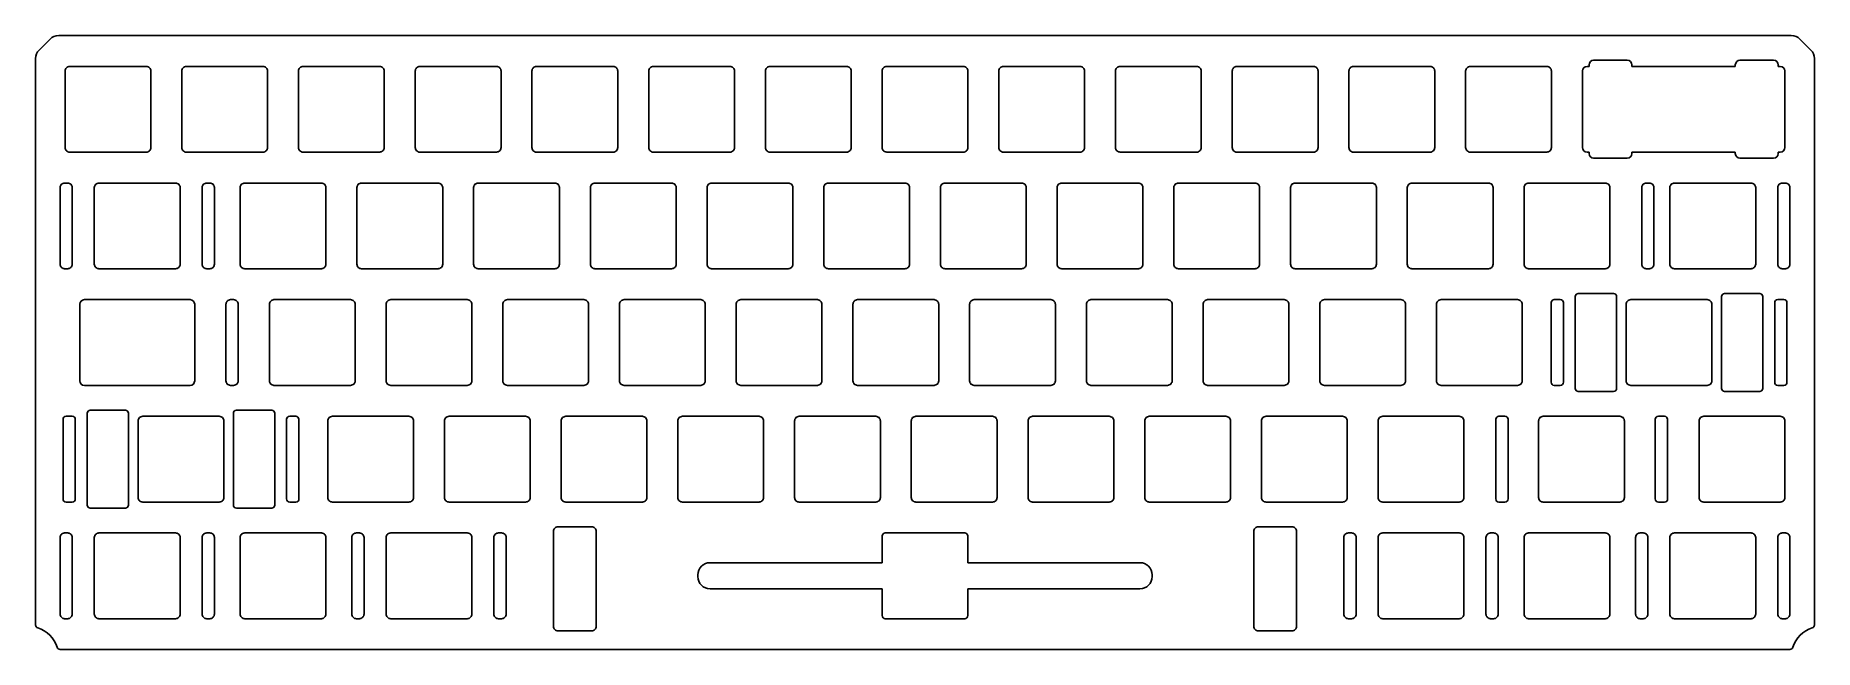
# Model space of a CAD drawing. Header units: millimetres. Extents: x -2 to 288, y -98 to 3.
import ezdxf

# ---------------------------------------------------------------- set-up
doc = ezdxf.new("R2010")
doc.units = ezdxf.units.MM
doc.layers.get('0').update_dxf_attribs({"linetype": 'CONTINUOUS'})

msp = doc.modelspace()

# ---------------------------------------------------------------- linework, layer by layer
for p, q in [((250.93, -2.53), (251.26, -2.53)), ((251.26, -2.53), (251.26, -2.28)), ((252.01, -1.53), (257.51, -1.53)), ((258.26, -2.28), (258.26, -2.53)), ((258.26, -2.53), (275.14, -2.53)), ((275.14, -2.53), (275.14, -2.28)), ((275.89, -1.53), (281.39, -1.53)), ((282.14, -2.28), (282.14, -2.53)), ((282.14, -2.53), (282.48, -2.53)), ((250.18, -15.78), (250.18, -3.28)), ((250.18, -3.28), (250.18, -15.78)), ((283.23, -15.78), (283.23, -3.28)), ((283.23, -3.28), (283.23, -15.78)), ((250.93, -16.53), (251.26, -16.53)), ((251.26, -16.53), (251.26, -16.77)), ((258.26, -16.77), (258.26, -16.53)), ((258.26, -16.53), (275.14, -16.53)), ((275.14, -16.53), (275.14, -16.77)), ((282.14, -16.77), (282.14, -16.53)), ((282.14, -16.53), (282.48, -16.53)), ((252.01, -17.52), (257.51, -17.52)), ((275.89, -17.52), (281.39, -17.52)), ((5.66, -40.63), (22.92, -40.63)), ((4.91, -41.38), (4.91, -53.88)), ((23.67, -41.38), (23.67, -53.88)), ((5.66, -54.62), (22.92, -54.62))]:
    msp.add_line(p, q)
for points in [[(287.46, 0.14), (285.69, 1.91, 0.198912), (284.28, 2.5), (1.47, 2.5, 0.198912), (0.06, 1.91), (-1.71, 0.14, 0.198912), (-2.3, -1.27), (-2.3, -93.76, 0.330117), (-1.95, -94.23, -0.25003), (1.22, -97.4, 0.330117), (1.69, -97.75), (284.06, -97.75, 0.330117), (284.53, -97.4, -0.25003), (287.7, -94.23, 0.330117), (288.05, -93.76), (288.05, -1.27, 0.198912)], [(16.53, -15.78, -0.414214), (15.78, -16.53), (3.28, -16.53, -0.414214), (2.52, -15.78), (2.52, -3.28, -0.414214), (3.28, -2.53), (15.78, -2.53, -0.414214), (16.53, -3.28)], [(34.83, -16.53), (22.32, -16.53, -0.414214), (21.57, -15.78), (21.57, -3.28, -0.414214), (22.32, -2.53), (34.83, -2.53, -0.414214), (35.58, -3.28), (35.58, -15.78, -0.414214)], [(54.62, -15.78), (54.62, -3.28, 0.414214), (53.88, -2.53), (41.38, -2.53, 0.414214), (40.62, -3.28), (40.62, -15.78, 0.414214), (41.38, -16.53), (53.88, -16.53, 0.414214)], [(60.43, -16.53, -0.414214), (59.68, -15.78), (59.68, -3.28, -0.414214), (60.43, -2.53), (72.93, -2.53, -0.414214), (73.67, -3.28), (73.67, -15.78, -0.414214), (72.93, -16.53)], [(91.97, -2.53), (79.47, -2.53, 0.414214), (78.72, -3.28), (78.72, -15.78, 0.414214), (79.47, -16.53), (91.97, -16.53, 0.414214), (92.72, -15.78), (92.72, -3.28, 0.414214)], [(97.78, -15.78), (97.78, -3.28, -0.414214), (98.53, -2.53), (111.03, -2.53, -0.414214), (111.78, -3.28), (111.78, -15.78, -0.414214), (111.03, -16.53), (98.53, -16.53, -0.414214)], [(116.83, -3.28, -0.414214), (117.58, -2.53), (130.07, -2.53, -0.414214), (130.82, -3.28), (130.82, -15.78, -0.414214), (130.07, -16.53), (117.58, -16.53, -0.414214), (116.83, -15.78)], [(149.12, -2.53), (136.62, -2.53, 0.414214), (135.88, -3.28), (135.88, -15.78, 0.414214), (136.62, -16.53), (149.12, -16.53, 0.414214), (149.87, -15.78), (149.87, -3.28, 0.414214)], [(168.93, -15.78), (168.93, -3.28, 0.414214), (168.18, -2.53), (155.68, -2.53, 0.414214), (154.93, -3.28), (154.93, -15.78, 0.414214), (155.68, -16.53), (168.18, -16.53, 0.414214)], [(174.72, -16.53, -0.414214), (173.98, -15.78), (173.98, -3.28, -0.414214), (174.72, -2.53), (187.22, -2.53, -0.414214), (187.97, -3.28), (187.97, -15.78, -0.414214), (187.22, -16.53)], [(193.03, -15.78), (193.03, -3.28, -0.414214), (193.78, -2.53), (206.28, -2.53, -0.414214), (207.03, -3.28), (207.03, -15.78, -0.414214), (206.28, -16.53), (193.78, -16.53, -0.414214)], [(225.32, -16.53), (212.82, -16.53, -0.414214), (212.07, -15.78), (212.07, -3.28, -0.414214), (212.82, -2.53), (225.32, -2.53, -0.414214), (226.07, -3.28), (226.07, -15.78, -0.414214)], [(245.12, -15.78), (245.12, -3.28, 0.414214), (244.38, -2.53), (231.88, -2.53, 0.414214), (231.12, -3.28), (231.12, -15.78, 0.414214), (231.88, -16.53), (244.38, -16.53, 0.414214)], [(1.69, -34.83), (1.69, -22.32, -0.414214), (2.44, -21.58), (2.94, -21.58, -0.414214), (3.69, -22.32), (3.69, -34.83, -0.414214), (2.94, -35.58), (2.44, -35.58, -0.414214)], [(21.29, -34.83), (21.29, -22.32, 0.414214), (20.54, -21.58), (8.04, -21.58, 0.414214), (7.29, -22.32), (7.29, -34.83, 0.414214), (8.04, -35.58), (20.54, -35.58, 0.414214)], [(26.14, -35.58), (25.64, -35.58, -0.414214), (24.89, -34.83), (24.89, -22.32, -0.414214), (25.64, -21.58), (26.14, -21.58, -0.414214), (26.89, -22.32), (26.89, -34.83, -0.414214)], [(45.1, -34.83), (45.1, -22.32, 0.414214), (44.35, -21.58), (31.85, -21.58, 0.414214), (31.1, -22.32), (31.1, -34.83, 0.414214), (31.85, -35.58), (44.35, -35.58, 0.414214)], [(63.4, -35.58), (50.9, -35.58, -0.414214), (50.15, -34.83), (50.15, -22.32, -0.414214), (50.9, -21.58), (63.4, -21.58, -0.414214), (64.15, -22.32), (64.15, -34.83, -0.414214)], [(82.45, -35.58), (69.95, -35.58, -0.414214), (69.2, -34.83), (69.2, -22.32, -0.414214), (69.95, -21.58), (82.45, -21.58, -0.414214), (83.2, -22.32), (83.2, -34.83, -0.414214)], [(101.5, -21.58), (89, -21.58, 0.414214), (88.25, -22.32), (88.25, -34.83, 0.414214), (89, -35.58), (101.5, -35.58, 0.414214), (102.25, -34.83), (102.25, -22.32, 0.414214)], [(120.55, -35.58), (108.05, -35.58, -0.414214), (107.3, -34.83), (107.3, -22.32, -0.414214), (108.05, -21.58), (120.55, -21.58, -0.414214), (121.3, -22.32), (121.3, -34.83, -0.414214)], [(126.35, -34.83), (126.35, -22.32, -0.414214), (127.1, -21.58), (139.6, -21.58, -0.414214), (140.35, -22.32), (140.35, -34.83, -0.414214), (139.6, -35.58), (127.1, -35.58, -0.414214)], [(159.4, -34.83), (159.4, -22.32, 0.414214), (158.65, -21.58), (146.15, -21.58, 0.414214), (145.4, -22.32), (145.4, -34.83, 0.414214), (146.15, -35.58), (158.65, -35.58, 0.414214)], [(165.2, -35.58, -0.414214), (164.45, -34.83), (164.45, -22.32, -0.414214), (165.2, -21.58), (177.7, -21.58, -0.414214), (178.45, -22.32), (178.45, -34.83, -0.414214), (177.7, -35.58)], [(196.75, -21.58), (184.25, -21.58, 0.414214), (183.5, -22.32), (183.5, -34.83, 0.414214), (184.25, -35.58), (196.75, -35.58, 0.414214), (197.5, -34.83), (197.5, -22.32, 0.414214)], [(215.8, -35.58), (203.3, -35.58, -0.414214), (202.55, -34.83), (202.55, -22.32, -0.414214), (203.3, -21.58), (215.8, -21.58, -0.414214), (216.55, -22.32), (216.55, -34.83, -0.414214)], [(234.85, -21.58), (222.35, -21.58, 0.414214), (221.6, -22.32), (221.6, -34.83, 0.414214), (222.35, -35.58), (234.85, -35.58, 0.414214), (235.6, -34.83), (235.6, -22.32, 0.414214)], [(253.9, -21.58, -0.414214), (254.65, -22.32), (254.65, -34.83, -0.414214), (253.9, -35.58), (241.4, -35.58, -0.414214), (240.65, -34.83), (240.65, -22.32, -0.414214), (241.4, -21.58)], [(259.86, -34.83), (259.86, -22.32, -0.414214), (260.61, -21.58), (261.11, -21.58, -0.414214), (261.86, -22.32), (261.86, -34.83, -0.414214), (261.11, -35.58), (260.61, -35.58, -0.414214)], [(277.71, -21.58), (265.21, -21.58, 0.414214), (264.46, -22.32), (264.46, -34.83, 0.414214), (265.21, -35.58), (277.71, -35.58, 0.414214), (278.46, -34.83), (278.46, -22.32, 0.414214)], [(284.06, -34.83, -0.414214), (283.31, -35.58), (282.81, -35.58, -0.414214), (282.06, -34.83), (282.06, -22.32, -0.414214), (282.81, -21.58), (283.31, -21.58, -0.414214), (284.06, -22.32)], [(30.77, -53.88, -0.414214), (30.02, -54.62), (29.52, -54.62, -0.414214), (28.77, -53.88), (28.77, -41.38, -0.414214), (29.52, -40.63), (30.02, -40.63, -0.414214), (30.77, -41.38)], [(36.61, -54.62, -0.414214), (35.86, -53.88), (35.86, -41.38, -0.414214), (36.61, -40.63), (49.11, -40.63, -0.414214), (49.86, -41.38), (49.86, -53.88, -0.414214), (49.11, -54.62)], [(68.16, -54.62), (55.66, -54.62, -0.414214), (54.91, -53.88), (54.91, -41.38, -0.414214), (55.66, -40.63), (68.16, -40.63, -0.414214), (68.91, -41.38), (68.91, -53.88, -0.414214)], [(73.96, -41.38, -0.414214), (74.71, -40.63), (87.21, -40.63, -0.414214), (87.96, -41.38), (87.96, -53.88, -0.414214), (87.21, -54.62), (74.71, -54.62, -0.414214), (73.96, -53.88)], [(93.76, -54.62, -0.414214), (93.01, -53.88), (93.01, -41.38, -0.414214), (93.76, -40.63), (106.26, -40.63, -0.414214), (107.01, -41.38), (107.01, -53.88, -0.414214), (106.26, -54.62)], [(126.06, -53.88, -0.414214), (125.31, -54.62), (112.81, -54.62, -0.414214), (112.06, -53.88), (112.06, -41.38, -0.414214), (112.81, -40.63), (125.31, -40.63, -0.414214), (126.06, -41.38)], [(144.36, -40.63), (131.86, -40.63, 0.414214), (131.11, -41.38), (131.11, -53.88, 0.414214), (131.86, -54.62), (144.36, -54.62, 0.414214), (145.11, -53.88), (145.11, -41.38, 0.414214)], [(163.41, -40.63), (150.91, -40.63, 0.414214), (150.16, -41.38), (150.16, -53.88, 0.414214), (150.91, -54.62), (163.41, -54.62, 0.414214), (164.16, -53.88), (164.16, -41.38, 0.414214)], [(182.46, -40.63), (169.96, -40.63, 0.414214), (169.21, -41.38), (169.21, -53.88, 0.414214), (169.96, -54.62), (182.46, -54.62, 0.414214), (183.21, -53.88), (183.21, -41.38, 0.414214)], [(188.26, -41.38, -0.414214), (189.01, -40.63), (201.51, -40.63, -0.414214), (202.26, -41.38), (202.26, -53.88, -0.414214), (201.51, -54.62), (189.01, -54.62, -0.414214), (188.26, -53.88)], [(220.56, -40.63, -0.414214), (221.31, -41.38), (221.31, -53.88, -0.414214), (220.56, -54.62), (208.06, -54.62, -0.414214), (207.31, -53.88), (207.31, -41.38, -0.414214), (208.06, -40.63)], [(239.61, -40.63), (227.11, -40.63, 0.414214), (226.36, -41.38), (226.36, -53.88, 0.414214), (227.11, -54.62), (239.61, -54.62, 0.414214), (240.36, -53.88), (240.36, -41.38, 0.414214)], [(245.57, -40.63), (246.57, -40.63, -0.414214), (247.07, -41.12), (247.07, -54.12, -0.414214), (246.57, -54.62), (245.57, -54.62, -0.414214), (245.07, -54.12), (245.07, -41.12, -0.414214)], [(249.01, -55.12), (249.01, -40.12, -0.414214), (249.51, -39.62), (255.26, -39.62, -0.414214), (255.76, -40.12), (255.76, -55.12, -0.414214), (255.26, -55.62), (249.51, -55.62, -0.414214)], [(271.32, -53.88), (271.32, -41.38, 0.414214), (270.57, -40.63), (258.07, -40.63, 0.414214), (257.32, -41.38), (257.32, -53.88, 0.414214), (258.07, -54.62), (270.57, -54.62, 0.414214)], [(272.88, -55.12), (272.88, -40.12, -0.414214), (273.38, -39.62), (279.13, -39.62, -0.414214), (279.63, -40.12), (279.63, -55.12, -0.414214), (279.13, -55.62), (273.38, -55.62, -0.414214)], [(283.07, -54.62), (282.07, -54.62, -0.414214), (281.57, -54.12), (281.57, -41.12, -0.414214), (282.07, -40.63), (283.07, -40.63, -0.414214), (283.57, -41.12), (283.57, -54.12, -0.414214)], [(2.68, -59.68), (3.68, -59.68, -0.414214), (4.18, -60.17), (4.18, -73.17, -0.414214), (3.68, -73.68), (2.68, -73.68, -0.414214), (2.18, -73.17), (2.18, -60.17, -0.414214)], [(6.62, -58.67), (12.37, -58.67, -0.414214), (12.87, -59.18), (12.87, -74.17, -0.414214), (12.37, -74.67), (6.62, -74.67, -0.414214), (6.12, -74.17), (6.12, -59.18, -0.414214)], [(15.18, -73.68, -0.414214), (14.43, -72.93), (14.43, -60.43, -0.414214), (15.18, -59.68), (27.68, -59.68, -0.414214), (28.43, -60.43), (28.43, -72.93, -0.414214), (27.68, -73.68)], [(36.24, -74.67), (30.49, -74.67, -0.414214), (29.99, -74.17), (29.99, -59.18, -0.414214), (30.49, -58.67), (36.24, -58.67, -0.414214), (36.74, -59.18), (36.74, -74.17, -0.414214)], [(40.18, -73.68), (39.18, -73.68, -0.414214), (38.68, -73.17), (38.68, -60.17, -0.414214), (39.18, -59.68), (40.18, -59.68, -0.414214), (40.68, -60.17), (40.68, -73.17, -0.414214)], [(58.64, -73.68), (46.14, -73.68, -0.414214), (45.39, -72.93), (45.39, -60.43, -0.414214), (46.14, -59.68), (58.64, -59.68, -0.414214), (59.39, -60.43), (59.39, -72.93, -0.414214)], [(64.44, -72.93), (64.44, -60.43, -0.414214), (65.19, -59.68), (77.69, -59.68, -0.414214), (78.44, -60.43), (78.44, -72.93, -0.414214), (77.69, -73.68), (65.19, -73.68, -0.414214)], [(97.49, -72.93), (97.49, -60.43, 0.414214), (96.74, -59.68), (84.24, -59.68, 0.414214), (83.49, -60.43), (83.49, -72.93, 0.414214), (84.24, -73.68), (96.74, -73.68, 0.414214)], [(103.29, -73.68, -0.414214), (102.54, -72.93), (102.54, -60.43, -0.414214), (103.29, -59.68), (115.79, -59.68, -0.414214), (116.54, -60.43), (116.54, -72.93, -0.414214), (115.79, -73.68)], [(134.84, -59.68), (122.34, -59.68, 0.414214), (121.59, -60.43), (121.59, -72.93, 0.414214), (122.34, -73.68), (134.84, -73.68, 0.414214), (135.59, -72.93), (135.59, -60.43, 0.414214)], [(153.89, -73.68), (141.39, -73.68, -0.414214), (140.64, -72.93), (140.64, -60.43, -0.414214), (141.39, -59.68), (153.89, -59.68, -0.414214), (154.64, -60.43), (154.64, -72.93, -0.414214)], [(172.94, -73.68), (160.44, -73.68, -0.414214), (159.69, -72.93), (159.69, -60.43, -0.414214), (160.44, -59.68), (172.94, -59.68, -0.414214), (173.69, -60.43), (173.69, -72.93, -0.414214)], [(191.99, -59.68, -0.414214), (192.74, -60.43), (192.74, -72.93, -0.414214), (191.99, -73.68), (179.49, -73.68, -0.414214), (178.74, -72.93), (178.74, -60.43, -0.414214), (179.49, -59.68)], [(211.04, -59.68), (198.54, -59.68, 0.414214), (197.79, -60.43), (197.79, -72.93, 0.414214), (198.54, -73.68), (211.04, -73.68, 0.414214), (211.79, -72.93), (211.79, -60.43, 0.414214)], [(230.84, -72.93, -0.414214), (230.09, -73.68), (217.59, -73.68, -0.414214), (216.84, -72.93), (216.84, -60.43, -0.414214), (217.59, -59.68), (230.09, -59.68, -0.414214), (230.84, -60.43)], [(237.54, -73.68), (236.54, -73.68, -0.414214), (236.04, -73.17), (236.04, -60.17, -0.414214), (236.54, -59.68), (237.54, -59.68, -0.414214), (238.04, -60.17), (238.04, -73.17, -0.414214)], [(243.03, -72.93), (243.03, -60.43, -0.414214), (243.78, -59.68), (256.28, -59.68, -0.414214), (257.03, -60.43), (257.03, -72.93, -0.414214), (256.28, -73.68), (243.78, -73.68, -0.414214)], [(262.58, -59.68), (263.58, -59.68, -0.414214), (264.08, -60.17), (264.08, -73.17, -0.414214), (263.58, -73.68), (262.58, -73.68, -0.414214), (262.08, -73.17), (262.08, -60.17, -0.414214)], [(282.48, -59.68, -0.414214), (283.23, -60.43), (283.23, -72.93, -0.414214), (282.48, -73.68), (269.98, -73.68, -0.414214), (269.23, -72.93), (269.23, -60.43, -0.414214), (269.98, -59.68)], [(88.47, -77.72), (82.97, -77.72, 0.414214), (82.22, -78.47), (82.22, -93.97, 0.414214), (82.97, -94.72), (88.47, -94.72, 0.414214), (89.22, -93.97), (89.22, -78.47, 0.414214)], [(202.78, -94.72), (197.28, -94.72, -0.414214), (196.53, -93.97), (196.53, -78.47, -0.414214), (197.28, -77.72), (202.78, -77.72, -0.414214), (203.53, -78.47), (203.53, -93.97, -0.414214)], [(2.94, -92.73), (2.44, -92.73, -0.414214), (1.69, -91.97), (1.69, -79.47, -0.414214), (2.44, -78.73), (2.94, -78.73, -0.414214), (3.69, -79.47), (3.69, -91.97, -0.414214)], [(20.54, -78.73), (8.04, -78.73, 0.414214), (7.29, -79.47), (7.29, -91.97, 0.414214), (8.04, -92.73), (20.54, -92.73, 0.414214), (21.29, -91.97), (21.29, -79.47, 0.414214)], [(25.64, -92.73, -0.414214), (24.89, -91.97), (24.89, -79.47, -0.414214), (25.64, -78.73), (26.14, -78.73, -0.414214), (26.89, -79.47), (26.89, -91.97, -0.414214), (26.14, -92.73)], [(31.1, -79.47, -0.414214), (31.85, -78.73), (44.35, -78.73, -0.414214), (45.1, -79.47), (45.1, -91.97, -0.414214), (44.35, -92.73), (31.85, -92.73, -0.414214), (31.1, -91.97)], [(50.06, -92.73, -0.414214), (49.31, -91.97), (49.31, -79.47, -0.414214), (50.06, -78.73), (50.56, -78.73, -0.414214), (51.31, -79.47), (51.31, -91.97, -0.414214), (50.56, -92.73)], [(55.66, -92.73, -0.414214), (54.91, -91.97), (54.91, -79.47, -0.414214), (55.66, -78.73), (68.16, -78.73, -0.414214), (68.91, -79.47), (68.91, -91.97, -0.414214), (68.16, -92.73)], [(73.76, -78.73, -0.414214), (74.51, -79.47), (74.51, -91.97, -0.414214), (73.76, -92.73), (73.26, -92.73, -0.414214), (72.51, -91.97), (72.51, -79.47, -0.414214), (73.26, -78.73)], [(149.37, -78.73, -0.414214), (149.87, -79.22), (149.87, -83.59), (177.96, -83.59, -0.414214), (179.96, -85.59), (179.96, -85.86, -0.414214), (177.96, -87.86), (149.87, -87.86), (149.87, -92.22, -0.414214), (149.37, -92.73), (136.38, -92.73, -0.414214), (135.88, -92.22), (135.88, -87.86), (107.79, -87.86, -0.414214), (105.79, -85.86), (105.79, -85.59, -0.414214), (107.79, -83.59), (135.88, -83.59), (135.88, -79.22, -0.414214), (136.38, -78.73)], [(212.49, -78.73), (211.99, -78.73, 0.414214), (211.24, -79.47), (211.24, -91.97, 0.414214), (211.99, -92.73), (212.49, -92.73, 0.414214), (213.24, -91.97), (213.24, -79.47, 0.414214)], [(216.84, -79.47, -0.414214), (217.59, -78.73), (230.09, -78.73, -0.414214), (230.84, -79.47), (230.84, -91.97, -0.414214), (230.09, -92.73), (217.59, -92.73, -0.414214), (216.84, -91.97)], [(235.19, -92.73, -0.414214), (234.44, -91.97), (234.44, -79.47, -0.414214), (235.19, -78.73), (235.69, -78.73, -0.414214), (236.44, -79.47), (236.44, -91.97, -0.414214), (235.69, -92.73)], [(253.9, -78.73), (241.4, -78.73, 0.414214), (240.65, -79.47), (240.65, -91.97, 0.414214), (241.4, -92.73), (253.9, -92.73, 0.414214), (254.65, -91.97), (254.65, -79.47, 0.414214)], [(260.11, -78.73), (259.61, -78.73, 0.414214), (258.86, -79.47), (258.86, -91.97, 0.414214), (259.61, -92.73), (260.11, -92.73, 0.414214), (260.86, -91.97), (260.86, -79.47, 0.414214)], [(277.71, -78.73), (265.21, -78.73, 0.414214), (264.46, -79.47), (264.46, -91.97, 0.414214), (265.21, -92.73), (277.71, -92.73, 0.414214), (278.46, -91.97), (278.46, -79.47, 0.414214)], [(282.06, -79.47, -0.414214), (282.81, -78.73), (283.31, -78.73, -0.414214), (284.06, -79.47), (284.06, -91.97, -0.414214), (283.31, -92.73), (282.81, -92.73, -0.414214), (282.06, -91.97)]]:
    msp.add_lwpolyline(points, format="xyb", close=True)
for centre, start, end in [((250.93, -3.28), 90, 180), ((250.93, -3.28), 90, 180), ((252.01, -2.28), 90, 180), ((257.51, -2.28), 0, 90), ((275.89, -2.28), 90, 180), ((281.39, -2.28), 0, 90), ((282.48, -3.28), 0, 90), ((282.48, -3.28), 0, 90), ((250.93, -15.78), 180, 270), ((250.93, -15.78), 180, 270), ((252.01, -16.77), 180, 270), ((257.51, -16.77), -90, 0), ((275.89, -16.77), 180, 270), ((281.39, -16.77), -90, 0), ((282.48, -15.78), -90, 0), ((282.48, -15.78), -90, 0), ((5.66, -41.38), 90, 180), ((22.92, -41.38), 0, 90), ((5.66, -53.88), 180, 270), ((22.92, -53.88), -90, 0)]:
    msp.add_arc(centre, 0.75, start, end)

doc.saveas('drawing.dxf')
